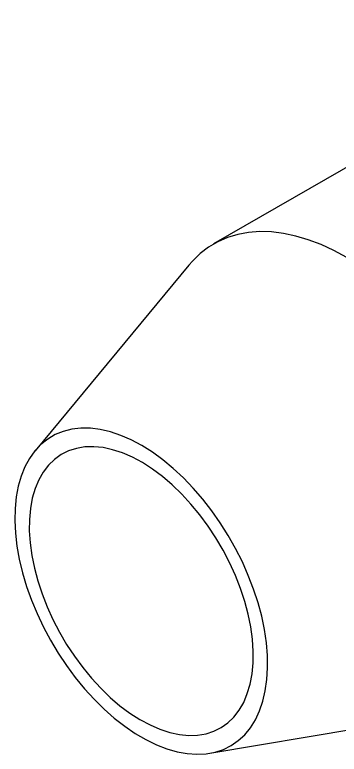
# Model space of a CAD drawing. Header units: inches. Extents: x 0.9 to 37.1, y -8.4 to 11.7.
# Drawn here: x 14.0646 to 14.102, y 3.765 to 3.8502 of the extents above; entities that cross this region are included whole.
import ezdxf

# ---------------------------------------------------------------- set-up
doc = ezdxf.new("R2010")
doc.units = ezdxf.units.IN
doc.header["$MEASUREMENT"] = 0

msp = doc.modelspace()

# ---------------------------------------------------------------- linework, layer by layer
at = {"color": 7, "linetype": 'Continuous', "lineweight": 25}
for p, q in [((14.1332471169693, 3.850234866777746), (14.08750730701337, 3.823829836537056)), ((14.08465050440861, 3.821398036900516), (14.06695032724794, 3.800017814958276)), ((14.08707272219869, 3.765161027728125), (14.11443906128557, 3.769797151842094))]:
    msp.add_line(p, q, dxfattribs=at)
at = {"color": 7, "linetype": 'Continuous', "lineweight": 25, "flags": 128}
for points in [[(14.10283341694307, 3.822267484306981), (14.10134681852265, 3.823073807041852), (14.09986686136206, 3.823757984498589), (14.09840059813116, 3.824316756260039), (14.09695501624197, 3.824747459524295), (14.09553700455051, 3.825048041794162), (14.09415332052824, 3.82521707065824), (14.09281055805966, 3.825253740617016), (14.09151511601942, 3.825157876921437), (14.09027316777878, 3.824929936405668), (14.0890906317867, 3.82457100531007), (14.08797314336569, 3.824082794104773), (14.08692602785698, 3.823467629338496), (14.08595427524283, 3.822728442551497), (14.08506251636698, 3.821868756305441), (14.08465050440861, 3.821398036900516)], [(14.09261597281273, 3.782504893078402), (14.09210278010279, 3.784077834807467), (14.09149887476114, 3.785649077492306), (14.09080849274985, 3.787207599994423), (14.09003647660269, 3.788742470398261), (14.08918824145825, 3.790242922690741), (14.08826973707659, 3.791698432277103), (14.08728740610603, 3.793098789803383), (14.0862481388925, 3.794434172767689), (14.08515922514881, 3.795695214417997), (14.08402830282247, 3.796873069453188), (14.08286330452105, 3.797959476066477), (14.08167240187057, 3.798946813896054), (14.08046394819748, 3.799828157476447), (14.079246419936, 3.800597324815682), (14.07802835717211, 3.801248920757522), (14.07681830374091, 3.801778374824606), (14.07562474729781, 3.802181973277063), (14.07445605978367, 3.802456885161738), (14.07332043870172, 3.802601182169282), (14.0722258496179, 3.802613852159864), (14.07117997028817, 3.802494806262604), (14.07019013680457, 3.802244879498936), (14.06926329213778, 3.801865824925537), (14.06840593743722, 3.801360301337887), (14.06762408643009, 3.800731854620736), (14.06692322323945, 3.799984892876267), (14.06630826391702, 3.799124655504425), (14.0657835219606, 3.798157176452294), (14.06535267805797, 3.797089241890293), (14.06501875426956, 3.795928342612064), (14.06478409283082, 3.794682621491939), (14.06465033972314, 3.793360816368525), (14.06461843312847, 3.791972198755048), (14.06468859684864, 3.790526508806347), (14.06486033873557, 3.789033886998684), (14.06513245414332, 3.787504803001593), (14.06550303437782, 3.785949982240669), (14.06596948008498, 3.784380330666411), (14.06652851948331, 3.782806858256821), (14.0671762313131, 3.781240601790313), (14.06790807234125, 3.779692547430646), (14.06871890922876, 3.778173553666877), (14.06960305453746, 3.776694275148865), (14.07055430662327, 3.775265087952551), (14.07156599313628, 3.773896016799251), (14.07263101782249, 3.772596664739426), (14.07374191029895, 3.771376145794195), (14.0748908784531, 3.770243021027015), (14.0760698630989, 3.76920523849398), (14.07727059450614, 3.768270077493913), (14.07848465040671, 3.767444097509316), (14.0797035150708, 3.766733092196319), (14.08091863903852, 3.766142048746333), (14.0821214990883, 3.765675112904495), (14.08330365802115, 3.765335559890245), (14.08445682384154, 3.765125771424009), (14.08557290791979, 3.765047219021142), (14.08664408172799, 3.765100453670313), (14.08766283175151, 3.765285101968706), (14.08862201219091, 3.765599868741178), (14.08951489508459, 3.76604254612498), (14.09033521750057, 3.766610029056327), (14.0910772254665, 3.767298337050192), (14.09173571432965, 3.768102642120547), (14.09230606526375, 3.769017302645215), (14.0927842776668, 3.770035902937799), (14.09316699722239, 3.771151298249109), (14.09345153942782, 3.772355664882447), (14.09363590842397, 3.773640555071217), (14.09371881099478, 3.774996956233935), (14.0936996656383, 3.776415354191021), (14.09357860664545, 3.777885799899919), (14.09335648315807, 3.779397979240499), (14.09303485321284, 3.780941285361184), (14.09261597281273, 3.782504893078402)], [(14.09107899493993, 3.782657006516174), (14.09058888298759, 3.784149714239144), (14.09000683465815, 3.785639892966569), (14.08933753626254, 3.787115544655548), (14.08858637659789, 3.78856478822635), (14.08775940356015, 3.789975955221884), (14.08686327544996, 3.791337683755255), (14.08590520736396, 3.792639009988996), (14.08489291310304, 3.79386945640944), (14.08383454306536, 3.7950191161855), (14.08273861862416, 3.796078732932649), (14.08161396351865, 3.797039775239884), (14.08046963281044, 3.797894505359629), (14.07931483997756, 3.798636041507534), (14.07815888273286, 3.799258413270552), (14.07701106816442, 3.799756609677196), (14.07588063780021, 3.800126619542935), (14.07477669320086, 3.800365463765892), (14.07370812267917, 3.800471219312821), (14.07268352973667, 3.800443034702242), (14.07171116379327, 3.800281136860068), (14.07079885376783, 3.799986829292529), (14.06995394504423, 3.799562481591109), (14.06918324033071, 3.799011510353987), (14.06849294488846, 3.798338351677598), (14.0678886165705, 3.797548425439795), (14.0673751210731, 3.796648091662174), (14.06695659276008, 3.795644599302927), (14.06663640137532, 3.794546027892483), (14.06641712491158, 3.793361222481893), (14.06630052885402, 3.792099722427666), (14.06628755196553, 3.790771684586491), (14.0663782987284, 3.789387801538191), (14.06657203850304, 3.787959215495359), (14.06686721141071, 3.78649742859282), (14.06726144089271, 3.785014210279193), (14.06775155284506, 3.783521502556224), (14.06833360117449, 3.782031323828797), (14.0690028995701, 3.780555672139819), (14.06975405923475, 3.779106428569017), (14.07058103227249, 3.777695261573482), (14.07147716038267, 3.776333533040112), (14.07243522846868, 3.775032206806371), (14.0734475227296, 3.773801760385926), (14.07450589276728, 3.772652100609866), (14.07560181720848, 3.771592483862718), (14.07672647231399, 3.770631441555484), (14.0778708030222, 3.769776711435738), (14.07902559585508, 3.769035175287833), (14.08018155309977, 3.768412803524814), (14.08132936766822, 3.76791460711817), (14.08245979803242, 3.767544597252432), (14.08356374263177, 3.767305753029475), (14.08463231315347, 3.767199997482545), (14.08565690609597, 3.767228182093124), (14.08662927203936, 3.767390079935298), (14.08754158206481, 3.767684387502838), (14.08838649078841, 3.768108735204258), (14.08915719550193, 3.76865970644138), (14.08984749094418, 3.769332865117769), (14.09045181926214, 3.770122791355572), (14.09096531475954, 3.771023125133192), (14.09138384307256, 3.772026617492441), (14.09170403445732, 3.773125188902884), (14.09192331092106, 3.774309994313474), (14.09203990697862, 3.775571494367701), (14.0920528838671, 3.776899532208875), (14.09196213710424, 3.778283415257176), (14.0917683973296, 3.779712001300007), (14.09147322442193, 3.781173788202548), (14.09107899493993, 3.782657006516174)]]:
    msp.add_lwpolyline(points, dxfattribs=at)

doc.saveas('drawing.dxf')
